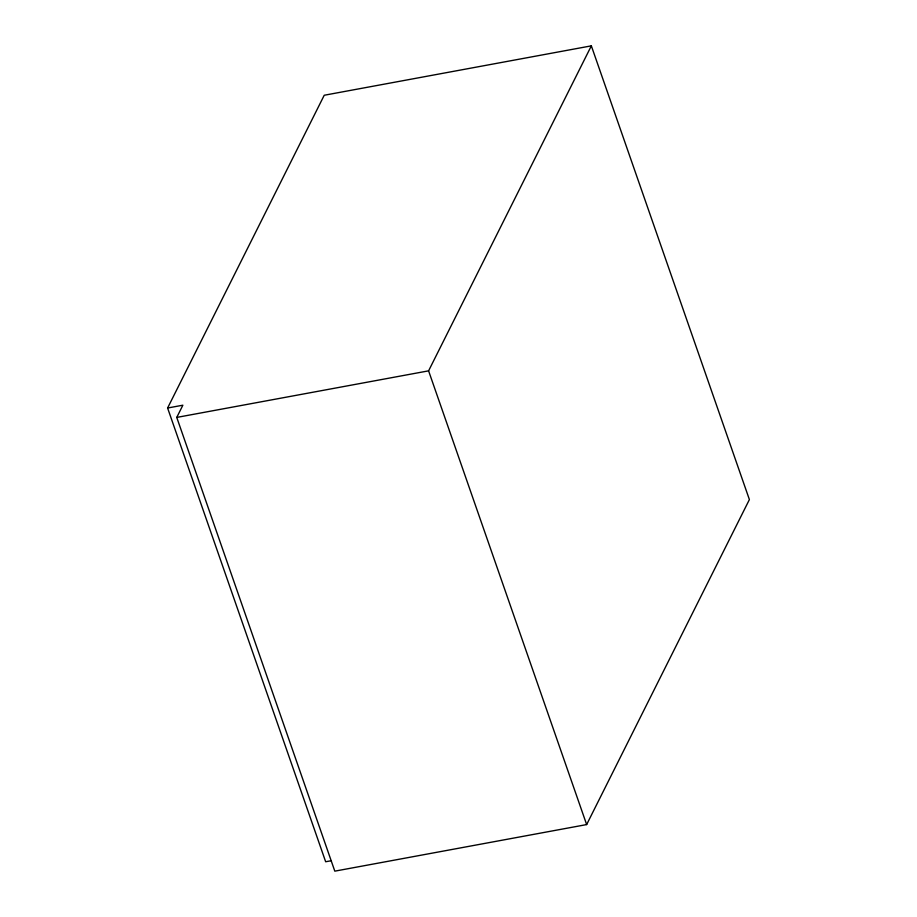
<?xml version="1.0" encoding="UTF-8"?>
<svg xmlns="http://www.w3.org/2000/svg" width="917" height="917" viewBox="0 0 917 917"><rect width="100%" height="100%" fill="white"/><g stroke="black" fill="none" stroke-linecap="round" stroke-linejoin="round"><path stroke-width="1.38" d="M167.605 408.019L324.228 95.253L591.339 45.85L749.395 499.582L586.651 824.578L334.808 871.15L176.752 417.418L182.873 405.199L167.605 408.019L325.661 861.751L331.209 860.731M586.651 824.578L428.594 370.846L591.339 45.85M176.752 417.418L428.594 370.846"/></g></svg>
